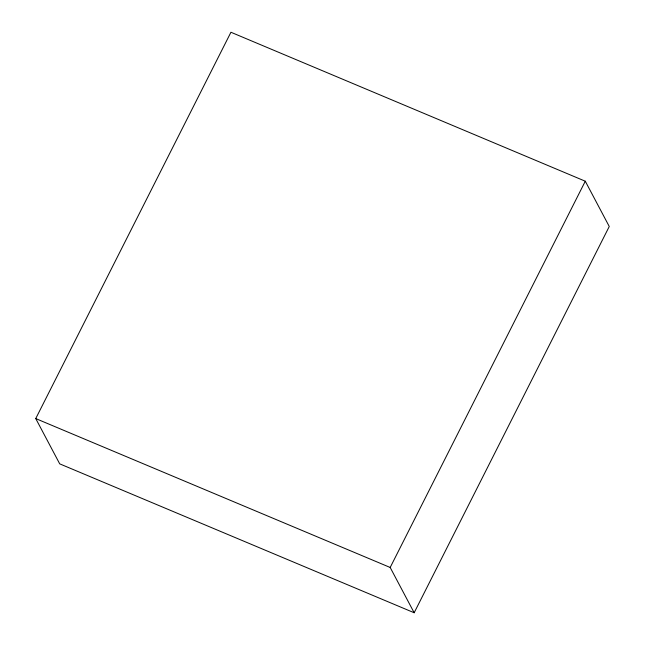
<?xml version="1.0" encoding="UTF-8"?>
<svg xmlns="http://www.w3.org/2000/svg" width="645" height="645" viewBox="0 0 645 645"><rect width="100%" height="100%" fill="white"/><g stroke="black" fill="none" stroke-linecap="round" stroke-linejoin="round"><path stroke-width="0.97" d="M35.741 418.573L230.934 32.25L585.289 181.213L609.259 226.492L414.163 612.75L59.711 463.852L35.741 418.573L390.185 567.471L414.163 612.75M390.185 567.471L585.289 181.213"/></g></svg>
